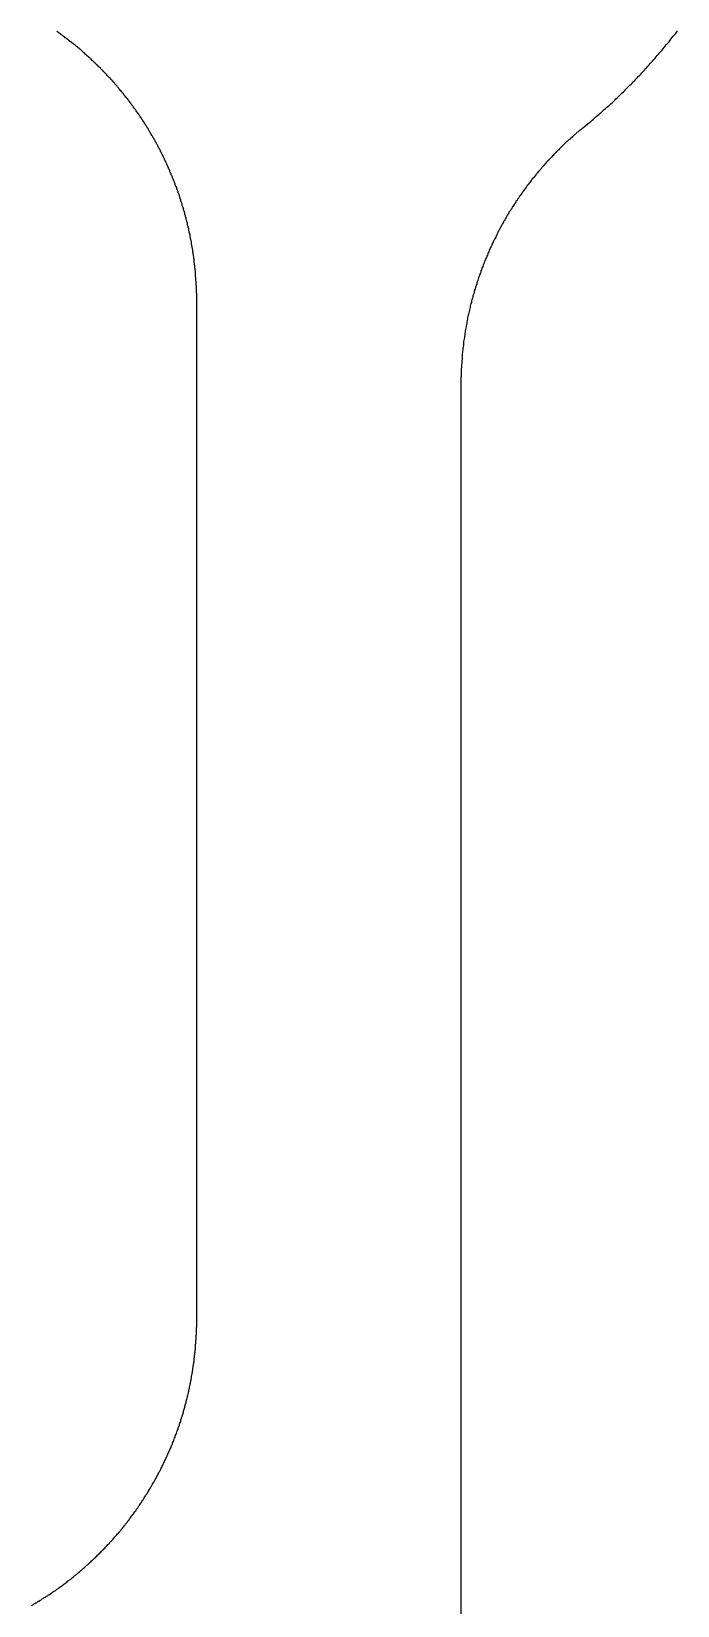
# Model space of a CAD drawing. Extents: x 442 to 745, y 5 to 355.
# Drawn here: x 703.44 to 705.86, y 226.98 to 232.86 of the extents above; entities that cross this region are included whole.
import ezdxf

# ---------------------------------------------------------------- set-up
doc = ezdxf.new("R2010")
doc.units = 0
doc.layers.add('VISIBLE__ANSI_', color=7, linetype='CONTINUOUS')

msp = doc.modelspace()

# ---------------------------------------------------------------- linework, layer by layer
at = {"layer": 'VISIBLE__ANSI_'}
for p, q in [((704.0579, 228.0452), (704.0579, 231.8489)), ((705.0461, 231.5395), (705.0461, 223.3767))]:
    msp.add_line(p, q, dxfattribs=at)
for points in [[(704.058, 231.849, 0), (704.058, 231.851, 0), (704.058, 231.853, 0), (704.058, 231.854, 0), (704.058, 231.856, 0), (704.058, 231.858, 0), (704.058, 231.86, 0), (704.058, 231.862, 0), (704.058, 231.864, 0), (704.058, 231.866, 0), (704.058, 231.868, 0), (704.058, 231.869, 0), (704.058, 231.871, 0), (704.058, 231.873, 0), (704.058, 231.875, 0), (704.058, 231.877, 0), (704.058, 231.879, 0), (704.057, 231.881, 0), (704.057, 231.883, 0), (704.057, 231.885, 0), (704.057, 231.887, 0), (704.057, 231.889, 0), (704.057, 231.891, 0), (704.057, 231.893, 0), (704.057, 231.895, 0), (704.057, 231.897, 0), (704.057, 231.899, 0), (704.057, 231.901, 0), (704.057, 231.903, 0), (704.057, 231.905, 0), (704.057, 231.907, 0), (704.056, 231.909, 0), (704.056, 231.912, 0), (704.056, 231.914, 0), (704.056, 231.916, 0), (704.056, 231.918, 0), (704.056, 231.92, 0), (704.056, 231.922, 0), (704.056, 231.924, 0), (704.055, 231.926, 0), (704.055, 231.928, 0), (704.055, 231.931, 0), (704.055, 231.933, 0), (704.055, 231.935, 0), (704.055, 231.937, 0), (704.055, 231.939, 0), (704.054, 231.941, 0), (704.054, 231.943, 0), (704.054, 231.946, 0), (704.054, 231.948, 0), (704.054, 231.95, 0), (704.054, 231.952, 0), (704.053, 231.954, 0), (704.053, 231.957, 0), (704.053, 231.959, 0), (704.053, 231.961, 0), (704.053, 231.963, 0), (704.052, 231.966, 0), (704.052, 231.968, 0), (704.052, 231.97, 0), (704.052, 231.972, 0), (704.051, 231.975, 0), (704.051, 231.977, 0), (704.051, 231.979, 0), (704.051, 231.981, 0), (704.051, 231.984, 0), (704.05, 231.986, 0), (704.05, 231.988, 0), (704.05, 231.991, 0), (704.049, 231.993, 0), (704.049, 231.995, 0), (704.049, 231.997, 0), (704.049, 232, 0), (704.048, 232.002, 0), (704.048, 232.004, 0), (704.048, 232.007, 0), (704.047, 232.009, 0), (704.047, 232.011, 0), (704.047, 232.014, 0), (704.047, 232.016, 0), (704.046, 232.019, 0), (704.046, 232.021, 0), (704.046, 232.023, 0), (704.045, 232.026, 0), (704.045, 232.028, 0), (704.045, 232.03, 0), (704.044, 232.033, 0), (704.044, 232.035, 0), (704.043, 232.038, 0), (704.043, 232.04, 0), (704.043, 232.042, 0), (704.042, 232.045, 0), (704.042, 232.047, 0), (704.041, 232.05, 0), (704.041, 232.052, 0), (704.041, 232.055, 0), (704.04, 232.057, 0), (704.04, 232.06, 0), (704.039, 232.062, 0), (704.039, 232.065, 0), (704.038, 232.067, 0), (704.038, 232.07, 0), (704.038, 232.072, 0), (704.037, 232.075, 0), (704.037, 232.077, 0), (704.036, 232.08, 0), (704.036, 232.082, 0), (704.035, 232.085, 0), (704.035, 232.087, 0), (704.034, 232.09, 0), (704.034, 232.092, 0), (704.033, 232.095, 0), (704.033, 232.098, 0), (704.032, 232.1, 0), (704.032, 232.103, 0), (704.031, 232.105, 0), (704.03, 232.108, 0), (704.03, 232.111, 0), (704.029, 232.113, 0), (704.029, 232.116, 0), (704.028, 232.118, 0), (704.028, 232.121, 0), (704.027, 232.124, 0), (704.026, 232.126, 0), (704.026, 232.129, 0), (704.025, 232.132, 0), (704.024, 232.134, 0), (704.024, 232.137, 0), (704.023, 232.14, 0), (704.023, 232.142, 0), (704.022, 232.145, 0), (704.021, 232.148, 0), (704.021, 232.15, 0), (704.02, 232.153, 0), (704.019, 232.156, 0), (704.018, 232.159, 0), (704.018, 232.161, 0), (704.017, 232.164, 0), (704.016, 232.167, 0), (704.016, 232.169, 0), (704.015, 232.172, 0), (704.014, 232.175, 0), (704.013, 232.178, 0), (704.013, 232.18, 0), (704.012, 232.183, 0), (704.011, 232.186, 0), (704.01, 232.189, 0), (704.009, 232.191, 0), (704.009, 232.194, 0), (704.008, 232.197, 0), (704.007, 232.2, 0), (704.006, 232.203, 0), (704.005, 232.205, 0), (704.004, 232.208, 0), (704.004, 232.211, 0), (704.003, 232.214, 0), (704.002, 232.217, 0), (704.001, 232.219, 0), (704, 232.222, 0), (703.999, 232.225, 0), (703.998, 232.228, 0), (703.997, 232.231, 0), (703.996, 232.233, 0), (703.996, 232.236, 0), (703.995, 232.239, 0), (703.994, 232.242, 0), (703.993, 232.245, 0), (703.992, 232.248, 0), (703.991, 232.251, 0), (703.99, 232.253, 0), (703.989, 232.256, 0), (703.988, 232.259, 0), (703.987, 232.262, 0), (703.986, 232.265, 0), (703.985, 232.268, 0), (703.984, 232.271, 0), (703.983, 232.274, 0), (703.982, 232.277, 0), (703.98, 232.279, 0), (703.979, 232.282, 0), (703.978, 232.285, 0), (703.977, 232.288, 0), (703.976, 232.291, 0), (703.975, 232.294, 0), (703.974, 232.297, 0), (703.973, 232.3, 0), (703.972, 232.303, 0), (703.97, 232.306, 0), (703.969, 232.309, 0), (703.968, 232.312, 0), (703.967, 232.314, 0), (703.966, 232.317, 0), (703.964, 232.32, 0), (703.963, 232.323, 0), (703.962, 232.326, 0), (703.961, 232.329, 0), (703.959, 232.332, 0), (703.958, 232.335, 0), (703.957, 232.338, 0), (703.956, 232.341, 0), (703.954, 232.344, 0), (703.953, 232.347, 0), (703.952, 232.35, 0), (703.95, 232.353, 0), (703.949, 232.356, 0), (703.948, 232.359, 0), (703.946, 232.362, 0), (703.945, 232.365, 0), (703.944, 232.368, 0), (703.942, 232.371, 0), (703.941, 232.374, 0), (703.939, 232.377, 0), (703.938, 232.38, 0), (703.937, 232.383, 0), (703.935, 232.386, 0), (703.934, 232.389, 0), (703.932, 232.392, 0), (703.931, 232.395, 0), (703.929, 232.398, 0), (703.928, 232.401, 0), (703.926, 232.404, 0), (703.925, 232.407, 0), (703.923, 232.41, 0), (703.922, 232.413, 0), (703.92, 232.416, 0), (703.919, 232.419, 0), (703.917, 232.422, 0), (703.915, 232.425, 0), (703.914, 232.428, 0), (703.912, 232.431, 0), (703.911, 232.434, 0), (703.909, 232.437, 0), (703.907, 232.44, 0), (703.906, 232.443, 0), (703.904, 232.446, 0), (703.902, 232.449, 0), (703.901, 232.452, 0), (703.899, 232.455, 0), (703.897, 232.458, 0), (703.895, 232.461, 0), (703.894, 232.464, 0), (703.892, 232.467, 0), (703.89, 232.47, 0), (703.888, 232.473, 0), (703.887, 232.476, 0), (703.885, 232.479, 0), (703.883, 232.482, 0), (703.881, 232.485, 0), (703.879, 232.488, 0), (703.878, 232.492, 0), (703.876, 232.495, 0), (703.874, 232.498, 0), (703.872, 232.501, 0), (703.87, 232.504, 0), (703.868, 232.507, 0), (703.866, 232.51, 0), (703.864, 232.513, 0), (703.862, 232.516, 0), (703.861, 232.519, 0), (703.859, 232.522, 0), (703.857, 232.525, 0), (703.855, 232.528, 0), (703.853, 232.531, 0), (703.851, 232.534, 0), (703.849, 232.537, 0), (703.847, 232.54, 0), (703.845, 232.543, 0), (703.843, 232.546, 0), (703.841, 232.549, 0), (703.839, 232.552, 0), (703.836, 232.555, 0), (703.834, 232.558, 0), (703.832, 232.561, 0), (703.83, 232.564, 0), (703.828, 232.566, 0), (703.826, 232.569, 0), (703.824, 232.572, 0), (703.822, 232.575, 0), (703.82, 232.578, 0), (703.817, 232.581, 0), (703.815, 232.584, 0), (703.813, 232.587, 0), (703.811, 232.59, 0), (703.809, 232.593, 0), (703.806, 232.596, 0), (703.804, 232.599, 0), (703.802, 232.602, 0), (703.8, 232.605, 0), (703.797, 232.608, 0), (703.795, 232.611, 0), (703.793, 232.613, 0), (703.791, 232.616, 0), (703.788, 232.619, 0), (703.786, 232.622, 0), (703.784, 232.625, 0), (703.781, 232.628, 0), (703.779, 232.631, 0), (703.777, 232.634, 0), (703.774, 232.637, 0), (703.772, 232.639, 0), (703.769, 232.642, 0), (703.767, 232.645, 0), (703.765, 232.648, 0), (703.762, 232.651, 0), (703.76, 232.654, 0), (703.757, 232.657, 0), (703.755, 232.659, 0), (703.752, 232.662, 0), (703.75, 232.665, 0), (703.747, 232.668, 0), (703.745, 232.671, 0), (703.742, 232.674, 0), (703.74, 232.676, 0), (703.737, 232.679, 0), (703.735, 232.682, 0), (703.732, 232.685, 0), (703.729, 232.688, 0), (703.727, 232.69, 0), (703.724, 232.693, 0), (703.722, 232.696, 0), (703.719, 232.699, 0), (703.716, 232.702, 0), (703.714, 232.704, 0), (703.711, 232.707, 0), (703.708, 232.71, 0), (703.706, 232.713, 0), (703.703, 232.715, 0), (703.7, 232.718, 0), (703.698, 232.721, 0), (703.695, 232.724, 0), (703.692, 232.726, 0), (703.689, 232.729, 0), (703.687, 232.732, 0), (703.684, 232.734, 0), (703.681, 232.737, 0), (703.678, 232.74, 0), (703.675, 232.742, 0), (703.673, 232.745, 0), (703.67, 232.748, 0), (703.667, 232.75, 0), (703.664, 232.753, 0), (703.661, 232.756, 0), (703.659, 232.758, 0), (703.656, 232.761, 0), (703.653, 232.764, 0), (703.65, 232.766, 0), (703.647, 232.769, 0), (703.644, 232.771, 0), (703.641, 232.774, 0), (703.638, 232.777, 0), (703.635, 232.779, 0), (703.632, 232.782, 0), (703.63, 232.784, 0), (703.627, 232.787, 0), (703.624, 232.789, 0), (703.621, 232.792, 0), (703.618, 232.794, 0), (703.615, 232.797, 0), (703.612, 232.799, 0), (703.609, 232.802, 0), (703.606, 232.804, 0), (703.603, 232.807, 0), (703.6, 232.809, 0), (703.597, 232.812, 0), (703.594, 232.814, 0), (703.591, 232.816, 0), (703.588, 232.819, 0), (703.584, 232.821, 0), (703.581, 232.824, 0), (703.578, 232.826, 0), (703.575, 232.828, 0), (703.572, 232.831, 0), (703.569, 232.833, 0), (703.566, 232.835, 0), (703.563, 232.838, 0), (703.56, 232.84, 0), (703.557, 232.842, 0), (703.554, 232.845, 0), (703.55, 232.847, 0), (703.547, 232.849, 0), (703.544, 232.852, 0), (703.541, 232.854, 0), (703.538, 232.856, 0), (703.535, 232.858, 0)], [(705.522, 232.514, 0), (705.527, 232.518, 0), (705.532, 232.522, 0), (705.537, 232.527, 0), (705.542, 232.531, 0), (705.547, 232.535, 0), (705.552, 232.54, 0), (705.557, 232.544, 0), (705.562, 232.548, 0), (705.567, 232.553, 0), (705.572, 232.557, 0), (705.577, 232.561, 0), (705.582, 232.566, 0), (705.587, 232.57, 0), (705.591, 232.575, 0), (705.596, 232.579, 0), (705.601, 232.583, 0), (705.606, 232.588, 0), (705.611, 232.592, 0), (705.616, 232.597, 0), (705.621, 232.601, 0), (705.625, 232.606, 0), (705.63, 232.61, 0), (705.635, 232.615, 0), (705.64, 232.62, 0), (705.644, 232.624, 0), (705.649, 232.629, 0), (705.654, 232.633, 0), (705.659, 232.638, 0), (705.663, 232.643, 0), (705.668, 232.647, 0), (705.673, 232.652, 0), (705.677, 232.657, 0), (705.682, 232.661, 0), (705.687, 232.666, 0), (705.691, 232.671, 0), (705.696, 232.675, 0), (705.7, 232.68, 0), (705.705, 232.685, 0), (705.709, 232.69, 0), (705.714, 232.694, 0), (705.719, 232.699, 0), (705.723, 232.704, 0), (705.728, 232.709, 0), (705.732, 232.714, 0), (705.736, 232.719, 0), (705.741, 232.723, 0), (705.745, 232.728, 0), (705.75, 232.733, 0), (705.754, 232.738, 0), (705.759, 232.743, 0), (705.763, 232.748, 0), (705.767, 232.753, 0), (705.772, 232.758, 0), (705.776, 232.763, 0), (705.78, 232.768, 0), (705.785, 232.773, 0), (705.789, 232.778, 0), (705.793, 232.783, 0), (705.798, 232.788, 0), (705.802, 232.793, 0), (705.806, 232.798, 0), (705.81, 232.803, 0), (705.814, 232.808, 0), (705.819, 232.813, 0), (705.823, 232.818, 0), (705.827, 232.823, 0), (705.831, 232.829, 0), (705.835, 232.834, 0), (705.839, 232.839, 0), (705.843, 232.844, 0), (705.848, 232.849, 0), (705.852, 232.854, 0), (705.856, 232.86, 0)], [(705.502, 232.498, 0), (705.499, 232.496, 0), (705.497, 232.493, 0), (705.494, 232.491, 0), (705.491, 232.489, 0), (705.489, 232.487, 0), (705.486, 232.484, 0), (705.483, 232.482, 0), (705.48, 232.48, 0), (705.478, 232.478, 0), (705.475, 232.475, 0), (705.472, 232.473, 0), (705.47, 232.471, 0), (705.467, 232.468, 0), (705.464, 232.466, 0), (705.462, 232.464, 0), (705.459, 232.461, 0), (705.456, 232.459, 0), (705.454, 232.456, 0), (705.451, 232.454, 0), (705.448, 232.452, 0), (705.446, 232.449, 0), (705.443, 232.447, 0), (705.44, 232.444, 0), (705.438, 232.442, 0), (705.435, 232.439, 0), (705.432, 232.437, 0), (705.43, 232.434, 0), (705.427, 232.432, 0), (705.425, 232.429, 0), (705.422, 232.427, 0), (705.419, 232.424, 0), (705.417, 232.422, 0), (705.414, 232.419, 0), (705.412, 232.416, 0), (705.409, 232.414, 0), (705.406, 232.411, 0), (705.404, 232.409, 0), (705.401, 232.406, 0), (705.399, 232.403, 0), (705.396, 232.401, 0), (705.393, 232.398, 0), (705.391, 232.395, 0), (705.388, 232.393, 0), (705.386, 232.39, 0), (705.383, 232.387, 0), (705.38, 232.384, 0), (705.378, 232.382, 0), (705.375, 232.379, 0), (705.373, 232.376, 0), (705.37, 232.373, 0), (705.368, 232.371, 0), (705.365, 232.368, 0), (705.363, 232.365, 0), (705.36, 232.362, 0), (705.358, 232.359, 0), (705.355, 232.357, 0), (705.353, 232.354, 0), (705.35, 232.351, 0), (705.348, 232.348, 0), (705.345, 232.345, 0), (705.343, 232.342, 0), (705.34, 232.339, 0), (705.338, 232.336, 0), (705.335, 232.333, 0), (705.333, 232.33, 0), (705.33, 232.328, 0), (705.328, 232.325, 0), (705.326, 232.322, 0), (705.323, 232.319, 0), (705.321, 232.316, 0), (705.318, 232.313, 0), (705.316, 232.31, 0), (705.313, 232.307, 0), (705.311, 232.304, 0), (705.309, 232.301, 0), (705.306, 232.297, 0), (705.304, 232.294, 0), (705.301, 232.291, 0), (705.299, 232.288, 0), (705.297, 232.285, 0), (705.294, 232.282, 0), (705.292, 232.279, 0), (705.29, 232.276, 0), (705.287, 232.273, 0), (705.285, 232.269, 0), (705.283, 232.266, 0), (705.28, 232.263, 0), (705.278, 232.26, 0), (705.276, 232.257, 0), (705.274, 232.254, 0), (705.271, 232.25, 0), (705.269, 232.247, 0), (705.267, 232.244, 0), (705.264, 232.241, 0), (705.262, 232.237, 0), (705.26, 232.234, 0), (705.258, 232.231, 0), (705.256, 232.227, 0), (705.253, 232.224, 0), (705.251, 232.221, 0), (705.249, 232.218, 0), (705.247, 232.214, 0), (705.245, 232.211, 0), (705.242, 232.208, 0), (705.24, 232.204, 0), (705.238, 232.201, 0), (705.236, 232.197, 0), (705.234, 232.194, 0), (705.232, 232.191, 0), (705.23, 232.187, 0), (705.227, 232.184, 0), (705.225, 232.18, 0), (705.223, 232.177, 0), (705.221, 232.173, 0), (705.219, 232.17, 0), (705.217, 232.166, 0), (705.215, 232.163, 0), (705.213, 232.159, 0), (705.211, 232.156, 0), (705.209, 232.152, 0), (705.207, 232.149, 0), (705.205, 232.145, 0), (705.203, 232.142, 0), (705.201, 232.138, 0), (705.199, 232.135, 0), (705.197, 232.131, 0), (705.195, 232.127, 0), (705.193, 232.124, 0), (705.191, 232.12, 0), (705.189, 232.116, 0), (705.187, 232.113, 0), (705.185, 232.109, 0), (705.183, 232.105, 0), (705.181, 232.101, 0), (705.18, 232.098, 0), (705.178, 232.094, 0), (705.176, 232.09, 0), (705.174, 232.086, 0), (705.172, 232.082, 0), (705.17, 232.079, 0), (705.168, 232.075, 0), (705.166, 232.071, 0), (705.164, 232.067, 0), (705.163, 232.063, 0), (705.161, 232.059, 0), (705.159, 232.055, 0), (705.157, 232.051, 0), (705.155, 232.047, 0), (705.153, 232.043, 0), (705.152, 232.039, 0), (705.15, 232.035, 0), (705.148, 232.031, 0), (705.146, 232.027, 0), (705.145, 232.022, 0), (705.143, 232.018, 0), (705.141, 232.014, 0), (705.139, 232.01, 0), (705.138, 232.006, 0), (705.136, 232.002, 0), (705.134, 231.997, 0), (705.133, 231.993, 0), (705.131, 231.989, 0), (705.129, 231.985, 0), (705.128, 231.98, 0), (705.126, 231.976, 0), (705.124, 231.972, 0), (705.123, 231.967, 0), (705.121, 231.963, 0), (705.12, 231.959, 0), (705.118, 231.954, 0), (705.117, 231.95, 0), (705.115, 231.946, 0), (705.113, 231.941, 0), (705.112, 231.937, 0), (705.11, 231.932, 0), (705.109, 231.928, 0), (705.107, 231.923, 0), (705.106, 231.919, 0), (705.105, 231.914, 0), (705.103, 231.91, 0), (705.102, 231.905, 0), (705.1, 231.901, 0), (705.099, 231.896, 0), (705.098, 231.892, 0), (705.096, 231.887, 0), (705.095, 231.883, 0), (705.094, 231.878, 0), (705.092, 231.873, 0), (705.091, 231.869, 0), (705.09, 231.864, 0), (705.088, 231.859, 0), (705.087, 231.855, 0), (705.086, 231.85, 0), (705.085, 231.845, 0), (705.083, 231.841, 0), (705.082, 231.836, 0), (705.081, 231.831, 0), (705.08, 231.826, 0), (705.079, 231.822, 0), (705.078, 231.817, 0), (705.077, 231.812, 0), (705.076, 231.807, 0), (705.074, 231.802, 0), (705.073, 231.798, 0), (705.072, 231.793, 0), (705.071, 231.788, 0), (705.07, 231.783, 0), (705.069, 231.778, 0), (705.068, 231.773, 0), (705.068, 231.768, 0), (705.067, 231.763, 0), (705.066, 231.758, 0), (705.065, 231.754, 0), (705.064, 231.749, 0), (705.063, 231.744, 0), (705.062, 231.739, 0), (705.062, 231.734, 0), (705.061, 231.729, 0), (705.06, 231.724, 0), (705.059, 231.719, 0), (705.059, 231.714, 0), (705.058, 231.709, 0), (705.057, 231.704, 0), (705.056, 231.699, 0), (705.056, 231.694, 0), (705.055, 231.689, 0), (705.055, 231.684, 0), (705.054, 231.679, 0), (705.053, 231.673, 0), (705.053, 231.668, 0), (705.052, 231.663, 0), (705.052, 231.658, 0), (705.051, 231.653, 0), (705.051, 231.648, 0), (705.05, 231.643, 0), (705.05, 231.638, 0), (705.05, 231.633, 0), (705.049, 231.627, 0), (705.049, 231.622, 0), (705.049, 231.617, 0), (705.048, 231.612, 0), (705.048, 231.607, 0), (705.048, 231.602, 0), (705.047, 231.597, 0), (705.047, 231.591, 0), (705.047, 231.586, 0), (705.047, 231.581, 0), (705.047, 231.576, 0), (705.047, 231.571, 0), (705.046, 231.565, 0), (705.046, 231.56, 0), (705.046, 231.555, 0), (705.046, 231.55, 0), (705.046, 231.545, 0), (705.046, 231.539, 0)], [(705.502, 232.498, 0), (705.502, 232.498, 0), (705.502, 232.498, 0), (705.502, 232.498, 0), (705.503, 232.498, 0), (705.503, 232.498, 0), (705.503, 232.499, 0), (705.503, 232.499, 0), (705.503, 232.499, 0), (705.503, 232.499, 0), (705.504, 232.499, 0), (705.504, 232.499, 0), (705.504, 232.499, 0), (705.504, 232.5, 0), (705.504, 232.5, 0), (705.504, 232.5, 0), (705.505, 232.5, 0), (705.505, 232.5, 0), (705.505, 232.5, 0), (705.505, 232.5, 0), (705.505, 232.5, 0), (705.505, 232.501, 0), (705.505, 232.501, 0), (705.506, 232.501, 0), (705.506, 232.501, 0), (705.506, 232.501, 0), (705.506, 232.501, 0), (705.506, 232.501, 0), (705.506, 232.501, 0), (705.507, 232.502, 0), (705.507, 232.502, 0), (705.507, 232.502, 0), (705.507, 232.502, 0), (705.507, 232.502, 0), (705.507, 232.502, 0), (705.507, 232.502, 0), (705.508, 232.502, 0), (705.508, 232.503, 0), (705.508, 232.503, 0), (705.508, 232.503, 0), (705.508, 232.503, 0), (705.508, 232.503, 0), (705.509, 232.503, 0), (705.509, 232.503, 0), (705.509, 232.503, 0), (705.509, 232.504, 0), (705.509, 232.504, 0), (705.509, 232.504, 0), (705.509, 232.504, 0), (705.51, 232.504, 0), (705.51, 232.504, 0), (705.51, 232.504, 0), (705.51, 232.504, 0), (705.51, 232.505, 0), (705.51, 232.505, 0), (705.511, 232.505, 0), (705.511, 232.505, 0), (705.511, 232.505, 0), (705.511, 232.505, 0), (705.511, 232.505, 0), (705.511, 232.505, 0), (705.511, 232.506, 0), (705.512, 232.506, 0), (705.512, 232.506, 0), (705.512, 232.506, 0), (705.512, 232.506, 0), (705.512, 232.506, 0), (705.512, 232.506, 0), (705.513, 232.506, 0), (705.513, 232.507, 0), (705.513, 232.507, 0), (705.513, 232.507, 0), (705.513, 232.507, 0), (705.513, 232.507, 0), (705.513, 232.507, 0), (705.514, 232.507, 0), (705.514, 232.507, 0), (705.514, 232.508, 0), (705.514, 232.508, 0), (705.514, 232.508, 0), (705.514, 232.508, 0), (705.515, 232.508, 0), (705.515, 232.508, 0), (705.515, 232.508, 0), (705.515, 232.508, 0), (705.515, 232.509, 0), (705.515, 232.509, 0), (705.515, 232.509, 0), (705.516, 232.509, 0), (705.516, 232.509, 0), (705.516, 232.509, 0), (705.516, 232.509, 0), (705.516, 232.51, 0), (705.516, 232.51, 0), (705.517, 232.51, 0), (705.517, 232.51, 0), (705.517, 232.51, 0), (705.517, 232.51, 0), (705.517, 232.51, 0), (705.517, 232.51, 0), (705.517, 232.511, 0), (705.518, 232.511, 0), (705.518, 232.511, 0), (705.518, 232.511, 0), (705.518, 232.511, 0), (705.518, 232.511, 0), (705.518, 232.511, 0), (705.519, 232.511, 0), (705.519, 232.512, 0), (705.519, 232.512, 0), (705.519, 232.512, 0), (705.519, 232.512, 0), (705.519, 232.512, 0), (705.519, 232.512, 0), (705.52, 232.512, 0), (705.52, 232.512, 0), (705.52, 232.513, 0), (705.52, 232.513, 0), (705.52, 232.513, 0), (705.52, 232.513, 0), (705.52, 232.513, 0), (705.521, 232.513, 0), (705.521, 232.513, 0), (705.521, 232.513, 0), (705.521, 232.514, 0), (705.521, 232.514, 0), (705.521, 232.514, 0), (705.522, 232.514, 0), (705.522, 232.514, 0)], [(703.44, 226.975, 0), (703.444, 226.978, 0), (703.448, 226.98, 0), (703.452, 226.983, 0), (703.456, 226.985, 0), (703.46, 226.987, 0), (703.464, 226.99, 0), (703.468, 226.992, 0), (703.472, 226.995, 0), (703.476, 226.997, 0), (703.48, 227, 0), (703.484, 227.002, 0), (703.488, 227.005, 0), (703.492, 227.007, 0), (703.496, 227.01, 0), (703.5, 227.012, 0), (703.504, 227.015, 0), (703.508, 227.017, 0), (703.512, 227.02, 0), (703.516, 227.023, 0), (703.519, 227.025, 0), (703.523, 227.028, 0), (703.527, 227.03, 0), (703.531, 227.033, 0), (703.535, 227.036, 0), (703.538, 227.038, 0), (703.542, 227.041, 0), (703.546, 227.044, 0), (703.55, 227.047, 0), (703.553, 227.049, 0), (703.557, 227.052, 0), (703.561, 227.055, 0), (703.565, 227.058, 0), (703.568, 227.06, 0), (703.572, 227.063, 0), (703.575, 227.066, 0), (703.579, 227.069, 0), (703.583, 227.072, 0), (703.586, 227.074, 0), (703.59, 227.077, 0), (703.593, 227.08, 0), (703.597, 227.083, 0), (703.601, 227.086, 0), (703.604, 227.089, 0), (703.608, 227.091, 0), (703.611, 227.094, 0), (703.615, 227.097, 0), (703.618, 227.1, 0), (703.621, 227.103, 0), (703.625, 227.106, 0), (703.628, 227.109, 0), (703.632, 227.112, 0), (703.635, 227.115, 0), (703.638, 227.118, 0), (703.642, 227.121, 0), (703.645, 227.124, 0), (703.648, 227.127, 0), (703.652, 227.13, 0), (703.655, 227.133, 0), (703.658, 227.136, 0), (703.662, 227.139, 0), (703.665, 227.142, 0), (703.668, 227.145, 0), (703.671, 227.148, 0), (703.674, 227.151, 0), (703.678, 227.154, 0), (703.681, 227.157, 0), (703.684, 227.16, 0), (703.687, 227.163, 0), (703.69, 227.166, 0), (703.693, 227.169, 0), (703.696, 227.172, 0), (703.699, 227.175, 0), (703.702, 227.178, 0), (703.705, 227.181, 0), (703.708, 227.184, 0), (703.711, 227.187, 0), (703.714, 227.19, 0), (703.717, 227.193, 0), (703.72, 227.197, 0), (703.723, 227.2, 0), (703.726, 227.203, 0), (703.729, 227.206, 0), (703.732, 227.209, 0), (703.734, 227.212, 0), (703.737, 227.215, 0), (703.74, 227.218, 0), (703.743, 227.221, 0), (703.746, 227.224, 0), (703.748, 227.227, 0), (703.751, 227.231, 0), (703.754, 227.234, 0), (703.757, 227.237, 0), (703.759, 227.24, 0), (703.762, 227.243, 0), (703.765, 227.246, 0), (703.767, 227.249, 0), (703.77, 227.252, 0), (703.772, 227.255, 0), (703.775, 227.258, 0), (703.777, 227.261, 0), (703.78, 227.264, 0), (703.782, 227.268, 0), (703.785, 227.271, 0), (703.787, 227.274, 0), (703.79, 227.277, 0), (703.792, 227.28, 0), (703.795, 227.283, 0), (703.797, 227.286, 0), (703.8, 227.29, 0), (703.802, 227.293, 0), (703.805, 227.296, 0), (703.807, 227.299, 0), (703.809, 227.302, 0), (703.812, 227.305, 0), (703.814, 227.309, 0), (703.817, 227.312, 0), (703.819, 227.315, 0), (703.821, 227.318, 0), (703.824, 227.322, 0), (703.826, 227.325, 0), (703.828, 227.328, 0), (703.831, 227.331, 0), (703.833, 227.335, 0), (703.835, 227.338, 0), (703.838, 227.341, 0), (703.84, 227.345, 0), (703.842, 227.348, 0), (703.844, 227.351, 0), (703.847, 227.354, 0), (703.849, 227.358, 0), (703.851, 227.361, 0), (703.853, 227.364, 0), (703.855, 227.368, 0), (703.858, 227.371, 0), (703.86, 227.375, 0), (703.862, 227.378, 0), (703.864, 227.381, 0), (703.866, 227.385, 0), (703.868, 227.388, 0), (703.871, 227.391, 0), (703.873, 227.395, 0), (703.875, 227.398, 0), (703.877, 227.402, 0), (703.879, 227.405, 0), (703.881, 227.409, 0), (703.883, 227.412, 0), (703.885, 227.415, 0), (703.887, 227.419, 0), (703.889, 227.422, 0), (703.891, 227.426, 0), (703.893, 227.429, 0), (703.895, 227.433, 0), (703.897, 227.436, 0), (703.899, 227.44, 0), (703.901, 227.443, 0), (703.903, 227.447, 0), (703.905, 227.45, 0), (703.907, 227.454, 0), (703.909, 227.457, 0), (703.911, 227.461, 0), (703.913, 227.464, 0), (703.914, 227.468, 0), (703.916, 227.471, 0), (703.918, 227.475, 0), (703.92, 227.478, 0), (703.922, 227.482, 0), (703.924, 227.485, 0), (703.925, 227.489, 0), (703.927, 227.493, 0), (703.929, 227.496, 0), (703.931, 227.5, 0), (703.933, 227.503, 0), (703.934, 227.507, 0), (703.936, 227.51, 0), (703.938, 227.514, 0), (703.939, 227.518, 0), (703.941, 227.521, 0), (703.943, 227.525, 0), (703.945, 227.528, 0), (703.946, 227.532, 0), (703.948, 227.536, 0), (703.949, 227.539, 0), (703.951, 227.543, 0), (703.953, 227.547, 0), (703.954, 227.55, 0), (703.956, 227.554, 0), (703.957, 227.557, 0), (703.959, 227.561, 0), (703.961, 227.565, 0), (703.962, 227.568, 0), (703.964, 227.572, 0), (703.965, 227.576, 0), (703.967, 227.579, 0), (703.968, 227.583, 0), (703.97, 227.587, 0), (703.971, 227.59, 0), (703.973, 227.594, 0), (703.974, 227.598, 0), (703.975, 227.601, 0), (703.977, 227.605, 0), (703.978, 227.609, 0), (703.98, 227.613, 0), (703.981, 227.616, 0), (703.982, 227.62, 0), (703.984, 227.624, 0), (703.985, 227.627, 0), (703.986, 227.631, 0), (703.988, 227.635, 0), (703.989, 227.638, 0), (703.99, 227.642, 0), (703.992, 227.646, 0), (703.993, 227.65, 0), (703.994, 227.653, 0), (703.995, 227.657, 0), (703.997, 227.661, 0), (703.998, 227.664, 0), (703.999, 227.668, 0), (704, 227.672, 0), (704.001, 227.676, 0), (704.002, 227.679, 0), (704.004, 227.683, 0), (704.005, 227.687, 0), (704.006, 227.691, 0), (704.007, 227.694, 0), (704.008, 227.698, 0), (704.009, 227.702, 0), (704.01, 227.706, 0), (704.011, 227.709, 0), (704.012, 227.713, 0), (704.013, 227.717, 0), (704.014, 227.721, 0), (704.015, 227.724, 0), (704.016, 227.728, 0), (704.017, 227.732, 0), (704.018, 227.736, 0), (704.019, 227.739, 0), (704.02, 227.743, 0), (704.021, 227.747, 0), (704.022, 227.751, 0), (704.023, 227.754, 0), (704.024, 227.758, 0), (704.025, 227.762, 0), (704.026, 227.766, 0), (704.027, 227.769, 0), (704.027, 227.773, 0), (704.028, 227.777, 0), (704.029, 227.781, 0), (704.03, 227.784, 0), (704.031, 227.788, 0), (704.031, 227.792, 0), (704.032, 227.796, 0), (704.033, 227.799, 0), (704.034, 227.803, 0), (704.035, 227.807, 0), (704.035, 227.811, 0), (704.036, 227.814, 0), (704.037, 227.818, 0), (704.037, 227.822, 0), (704.038, 227.826, 0), (704.039, 227.829, 0), (704.039, 227.833, 0), (704.04, 227.837, 0), (704.041, 227.84, 0), (704.041, 227.844, 0), (704.042, 227.848, 0), (704.042, 227.852, 0), (704.043, 227.855, 0), (704.044, 227.859, 0), (704.044, 227.863, 0), (704.045, 227.867, 0), (704.045, 227.87, 0), (704.046, 227.874, 0), (704.046, 227.878, 0), (704.047, 227.881, 0), (704.047, 227.885, 0), (704.048, 227.889, 0), (704.048, 227.893, 0), (704.049, 227.896, 0), (704.049, 227.9, 0), (704.05, 227.904, 0), (704.05, 227.907, 0), (704.05, 227.911, 0), (704.051, 227.915, 0), (704.051, 227.918, 0), (704.052, 227.922, 0), (704.052, 227.926, 0), (704.052, 227.93, 0), (704.053, 227.933, 0), (704.053, 227.937, 0), (704.053, 227.941, 0), (704.054, 227.944, 0), (704.054, 227.948, 0), (704.054, 227.952, 0), (704.055, 227.955, 0), (704.055, 227.959, 0), (704.055, 227.963, 0), (704.055, 227.966, 0), (704.056, 227.97, 0), (704.056, 227.973, 0), (704.056, 227.977, 0), (704.056, 227.981, 0), (704.056, 227.984, 0), (704.057, 227.988, 0), (704.057, 227.992, 0), (704.057, 227.995, 0), (704.057, 227.999, 0), (704.057, 228.002, 0), (704.057, 228.006, 0), (704.057, 228.01, 0), (704.057, 228.013, 0), (704.058, 228.017, 0), (704.058, 228.02, 0), (704.058, 228.024, 0), (704.058, 228.027, 0), (704.058, 228.031, 0), (704.058, 228.035, 0), (704.058, 228.038, 0), (704.058, 228.042, 0), (704.058, 228.045, 0)]]:
    msp.add_polyline3d(points, dxfattribs=at)

doc.saveas('drawing.dxf')
